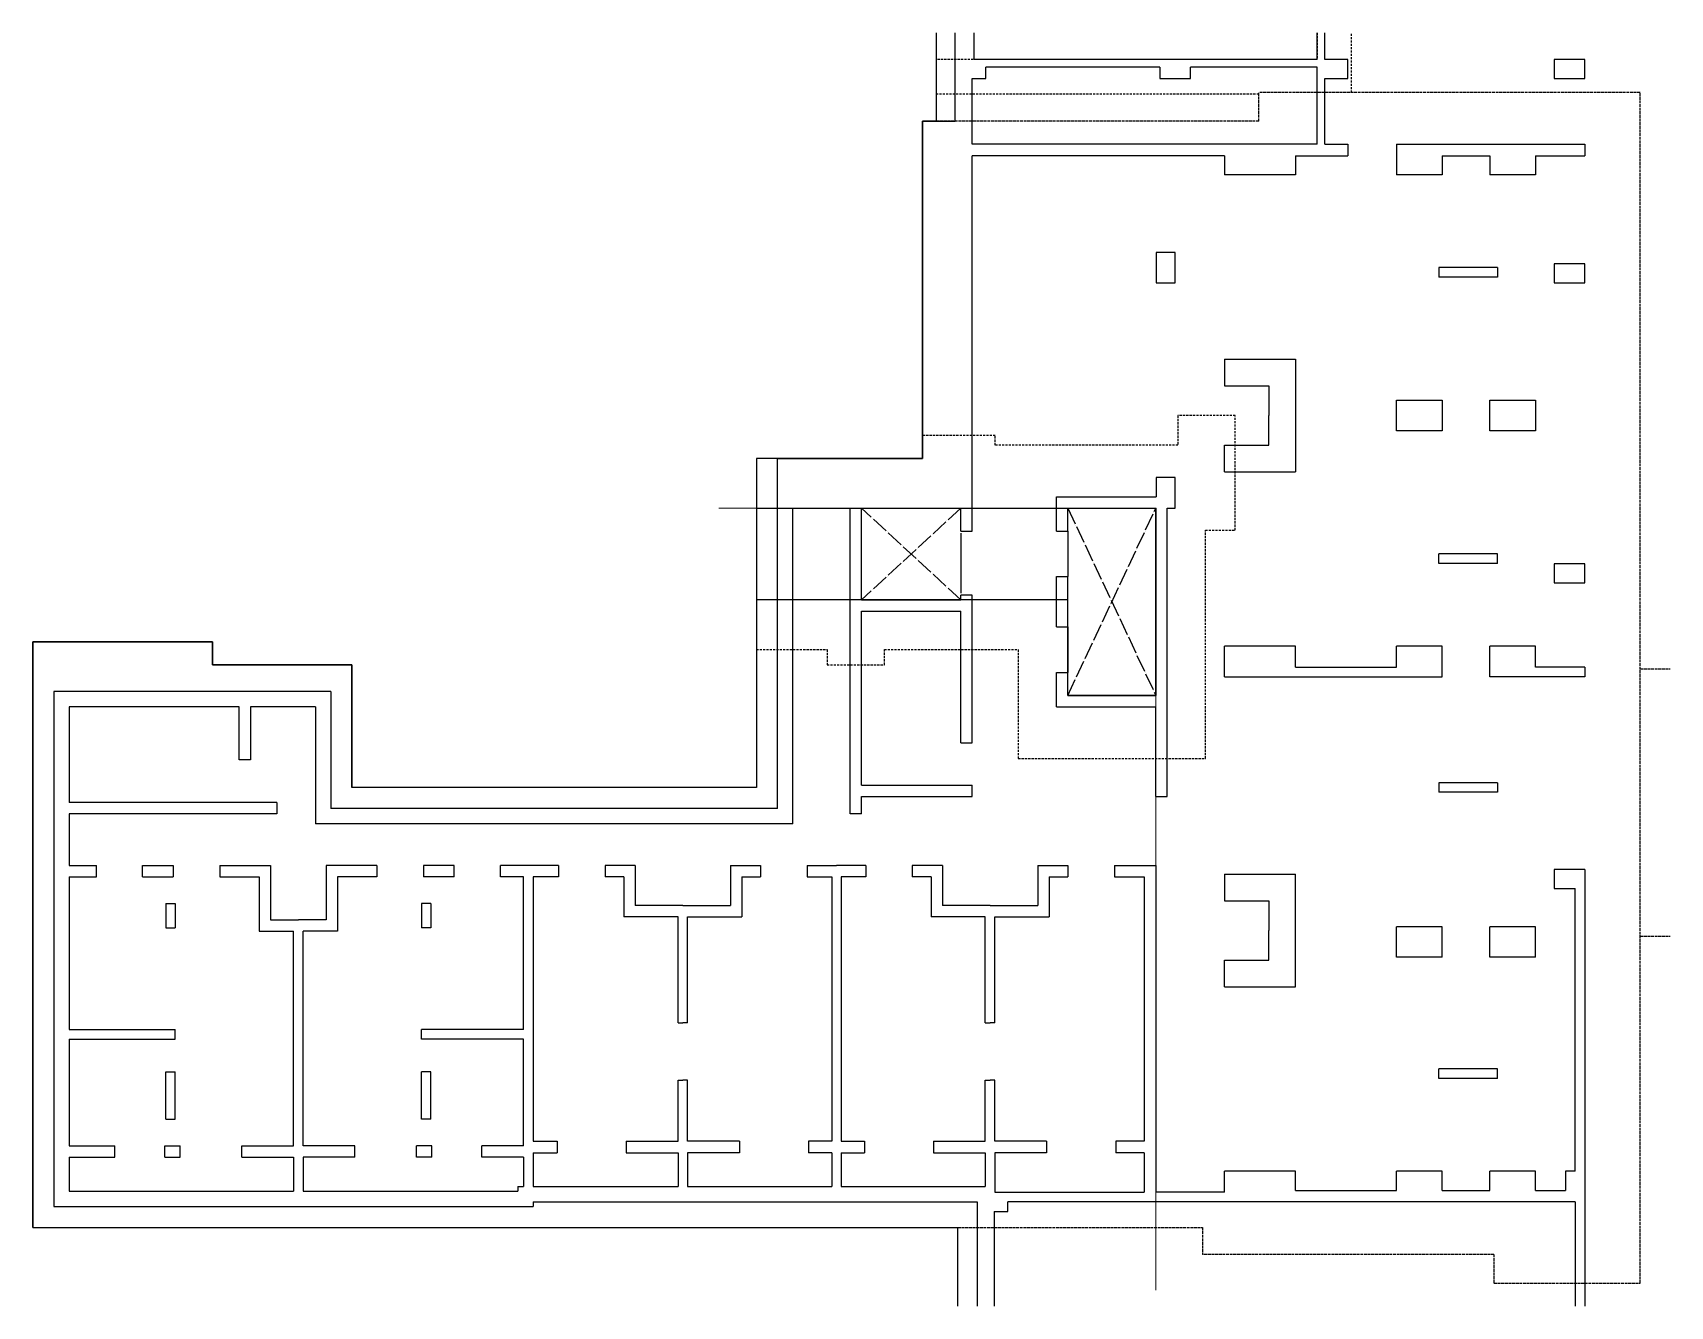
# Model space of a CAD drawing. Header units: millimetres. Extents: x 317501 to 814054, y -400799 to -14117.
# Drawn here: x 331804 to 374651, y -137133 to -103803 of the extents above; entities that cross this region are included whole.
import ezdxf

# ---------------------------------------------------------------- set-up
doc = ezdxf.new("R2010")
doc.units = ezdxf.units.MM
doc.header["$LTSCALE"] = 38
for name, pattern in [('HID', [2.5, 2, -0.5]), ('XS-기초$0$DDOT', [14, 12, -1, 0, -1]), ('XS-기초$0$HID', [2.3, 1.5, -0.8])]:
    doc.linetypes.add(name, pattern=pattern)
for name, color, linetype in [('00', 7, 'Continuous'), ('DIM', 7, 'Continuous'), ('XS-기초$0$EL7', 7, 'Continuous'), ('XS-기초$0$OPEN', 9, 'XS-기초$0$DDOT'), ('XS-기초$0$기초꺽임', 4, 'XS-기초$0$HID'), ('XS-기초$0$기초연단', 3, 'Continuous'), ('철근변경선', 1, 'HID')]:
    doc.layers.add(name, color=color, linetype=linetype)

# ---------------------------------------------------------------- blocks, each defined once
blk = doc.blocks.new('szdhdte')
at = {"layer": 'DIM', "color": 5}
for p, q in [((4650, 17985), (4650, 20302)), ((5150, 19605), (5150, 20302)), ((14125, 19605), (14125, 20302)), ((14325, 19605), (14325, 20302)), ((14125, 19605), (5150, 19605)), ((10010, 19405), (5450, 19405)), ((5450, 19105), (5450, 19405)), ((10010, 19405), (10010, 19105)), ((14125, 19405), (10810, 19405)), ((10810, 19105), (10810, 19405)), ((14125, 17385), (14125, 19405)), ((14925, 19605), (14325, 19605)), ((14925, 19105), (14925, 19605)), ((20325, 19605), (20325, 19105)), ((21125, 19605), (20325, 19605)), ((21125, 19105), (21125, 19605)), ((5100, 17385), (5100, 19105)), ((5100, 19105), (5450, 19105)), ((10010, 19105), (10810, 19105)), ((14325, 17385), (14325, 19105)), ((14325, 19105), (14925, 19105)), ((20325, 19105), (21125, 19105)), ((3800, 17985), (4650, 17985)), ((3800, 9160), (3800, 17985)), ((14125, 17385), (5100, 17385)), ((14325, 17385), (14925, 17385)), ((14925, 17385), (14925, 17085)), ((16195, 17385), (16195, 16585)), ((16195, 17385), (21125, 17385)), ((21125, 17385), (21125, 17085)), ((11700, 17085), (5100, 17085)), ((5100, 8260), (5100, 17085)), ((11700, 17085), (11700, 16585)), ((13560, 17085), (13560, 16585)), ((13560, 17085), (14925, 17085)), ((17395, 17085), (18640, 17085)), ((17395, 17085), (17395, 16585)), ((18640, 17085), (18640, 16585)), ((19840, 17085), (19840, 16585)), ((19840, 17085), (21125, 17085)), ((13560, 16585), (11700, 16585)), ((17395, 16585), (16195, 16585)), ((19840, 16585), (18640, 16585)), ((10410, 14555), (9910, 14555)), ((9910, 14555), (9910, 13755)), ((10410, 13755), (10410, 14555)), ((18840, 14155), (17305, 14155)), ((17305, 14155), (17305, 13905)), ((18840, 14155), (18840, 13905)), ((20325, 14255), (20325, 13755)), ((21125, 14255), (20325, 14255)), ((21125, 13755), (21125, 14255)), ((9910, 13755), (10410, 13755)), ((18840, 13905), (17305, 13905)), ((20325, 13755), (21125, 13755)), ((11700, 11760), (11700, 11060)), ((11700, 11760), (13560, 11760)), ((13560, 11760), (13560, 8810)), ((11700, 11060), (12860, 11060)), ((12860, 11060), (12860, 10285)), ((12860, 9510), (12860, 10285)), ((16195, 9885), (16195, 10685)), ((16195, 10685), (17395, 10685)), ((17395, 10685), (17395, 9885)), ((18640, 9885), (18640, 10685)), ((18640, 10685), (19840, 10685)), ((19840, 10685), (19840, 9885)), ((17395, 9885), (16195, 9885)), ((19840, 9885), (18640, 9885)), ((11700, 8810), (11700, 9510)), ((11700, 9510), (12860, 9510)), ((0, 9160), (3800, 9160)), ((0, 0), (0, 9160)), ((10410, 8660), (9910, 8660)), ((9910, 8660), (9910, 8160)), ((10410, 7860), (10410, 8660)), ((11700, 8810), (13560, 8810)), ((5100, 7255), (5100, 8260)), ((7300, 8160), (9910, 8160)), ((7300, 7260), (7300, 8160)), ((400, 7860), (1900, 7860)), ((400, -400), (400, 7860)), ((1900, -140), (1900, 7860)), ((2200, 5460), (2200, 7860)), ((2200, 7860), (4800, 7860)), ((4800, 7255), (4800, 7860)), ((7600, 7860), (9900, 7860)), ((7600, 7260), (7600, 7860)), ((9900, 2960), (9900, 7860)), ((10200, 310), (10200, 7860)), ((10200, 7860), (10410, 7860)), ((4800, 7255), (5100, 7255)), ((7300, 7260), (7600, 7260)), ((18840, 6665), (17305, 6665)), ((17305, 6415), (17305, 6665)), ((18840, 6415), (18840, 6665)), ((7300, 4750), (7300, 6070)), ((7300, 6070), (7600, 6070)), ((7600, 4750), (7600, 6070)), ((18840, 6415), (17305, 6415)), ((20325, 6405), (20325, 5905)), ((21125, 6405), (20325, 6405)), ((21125, 5905), (21125, 6405)), ((4800, 5460), (4800, 5585)), ((5100, 5585), (4800, 5585)), ((5100, 1720), (5100, 5585)), ((5100, 5160), (5100, 5585)), ((20325, 5905), (21125, 5905)), ((2200, 5460), (4800, 5460)), ((2200, 610), (2200, 5160)), ((2200, 5160), (4800, 5160)), ((4800, 1720), (4800, 5160)), ((7300, 4750), (7600, 4750)), ((13560, 4245), (11700, 4245)), ((11700, 3445), (11700, 4245)), ((13560, 3695), (13560, 4245)), ((16195, 3695), (16195, 4245)), ((17395, 4245), (16195, 4245)), ((17395, 3445), (17395, 4245)), ((18640, 3445), (18640, 4245)), ((19840, 4245), (18640, 4245)), ((19840, 3695), (19840, 4245)), ((7300, 2660), (7300, 3560)), ((7300, 3560), (7600, 3560)), ((7600, 2960), (7600, 3560)), ((11700, 3445), (17395, 3445)), ((13560, 3695), (16195, 3695)), ((21125, 3445), (18640, 3445)), ((21125, 3695), (19840, 3695)), ((21125, 3695), (21125, 3445)), ((-11685, 3060), (-18935, 3060)), ((-18935, 3060), (-18935, -10415)), ((-11685, 3060), (-11685, 0)), ((-14085, 2660), (-18535, 2660)), ((-18535, 2660), (-18535, 160)), ((-14085, 1270), (-14085, 2660)), ((-12085, 2660), (-13785, 2660)), ((-13785, 2660), (-13785, 1270)), ((-12085, 2660), (-12085, -400)), ((7300, 2660), (9900, 2660)), ((7600, 2960), (9900, 2960)), ((9900, 310), (9900, 2660)), ((4800, 1720), (5100, 1720)), ((-13785, 1270), (-14085, 1270)), ((2200, 610), (5100, 610)), ((5100, 310), (5100, 610)), ((18840, 675), (17305, 675)), ((17305, 675), (17305, 425)), ((18840, 675), (18840, 425)), ((-13095, 160), (-18535, 160)), ((-13095, 160), (-13095, -140)), ((0, 0), (-11685, 0)), ((2200, -140), (2200, 310)), ((2200, 310), (5100, 310)), ((9900, 310), (10200, 310)), ((18840, 425), (17305, 425)), ((-13095, -140), (-18535, -140)), ((-18535, -140), (-18535, -1490)), ((400, -400), (-12085, -400)), ((2200, -140), (1900, -140)), ((-18535, -1490), (-17820, -1490)), ((-17820, -1790), (-17820, -1490)), ((-16610, -1790), (-16610, -1490)), ((-16610, -1490), (-15810, -1490)), ((-15810, -1490), (-15810, -1790)), ((-14590, -1490), (-14590, -1790)), ((-14590, -1490), (-13260, -1490)), ((-13260, -1490), (-13260, -2910)), ((-10480, -1490), (-11810, -1490)), ((-11810, -1490), (-11810, -2910)), ((-10480, -1490), (-10480, -1790)), ((-9260, -1490), (-9260, -1790)), ((-8460, -1490), (-9260, -1490)), ((-8460, -1790), (-8460, -1490)), ((-7250, -1790), (-7250, -1490)), ((-6495, -1490), (-7250, -1490)), ((-5730, -1490), (-6495, -1490)), ((-5730, -1490), (-5730, -1790)), ((-3720, -1490), (-4510, -1490)), ((-4510, -1490), (-4510, -1790)), ((-3720, -1490), (-3720, -2540)), ((-1230, -1490), (-440, -1490)), ((-1230, -1490), (-1230, -2540)), ((-440, -1490), (-440, -1790)), ((780, -1490), (1545, -1490)), ((780, -1490), (780, -1790)), ((2310, -1490), (1545, -1490)), ((2310, -1490), (2310, -1790)), ((4320, -1490), (3530, -1490)), ((3530, -1490), (3530, -1790)), ((4320, -1490), (4320, -2540)), ((6810, -1490), (7600, -1490)), ((6810, -1490), (6810, -2540)), ((7600, -1490), (7600, -1790)), ((8820, -1490), (9600, -1490)), ((8820, -1490), (8820, -1790)), ((9600, -1490), (9900, -1490)), ((9900, -1490), (9900, -10045)), ((20325, -1595), (20325, -2095)), ((21125, -1595), (20325, -1595)), ((21125, -1595), (21125, -13028)), ((-18535, -1790), (-17820, -1790)), ((-18535, -1790), (-18535, -5785)), ((-16610, -1790), (-15810, -1790)), ((-14590, -1790), (-13560, -1790)), ((-13560, -1790), (-13560, -3210)), ((-10480, -1790), (-11510, -1790)), ((-11510, -1790), (-11510, -3210)), ((-8460, -1790), (-9260, -1790)), ((-6645, -1790), (-7250, -1790)), ((-6645, -5785), (-6645, -1790)), ((-6395, -1790), (-6395, -8710)), ((-5730, -1790), (-6395, -1790)), ((-4020, -1790), (-4510, -1790)), ((-4020, -1790), (-4020, -2840)), ((-930, -1790), (-440, -1790)), ((-930, -1790), (-930, -2840)), ((780, -1790), (1420, -1790)), ((1420, -1790), (1420, -8710)), ((1670, -1790), (1670, -8710)), ((2310, -1790), (1670, -1790)), ((4020, -1790), (3530, -1790)), ((4020, -1790), (4020, -2840)), ((7110, -1790), (7600, -1790)), ((7110, -1790), (7110, -2840)), ((8820, -1790), (9600, -1790)), ((9600, -1790), (9600, -8710)), ((11700, -1720), (11700, -2420)), ((11700, -1720), (13560, -1720)), ((13560, -4670), (13560, -1720)), ((20325, -2095), (20875, -2095)), ((20875, -9495), (20875, -2095)), ((-16005, -2490), (-16005, -3120)), ((-16005, -2490), (-15755, -2490)), ((-15755, -2490), (-15755, -3120)), ((-9315, -2490), (-9315, -3120)), ((-9065, -2490), (-9315, -2490)), ((-9065, -2490), (-9065, -3120)), ((-2475, -2540), (-3720, -2540)), ((-2475, -2540), (-1230, -2540)), ((5565, -2540), (4320, -2540)), ((5565, -2540), (6810, -2540)), ((11700, -2420), (12860, -2420)), ((12860, -2420), (12860, -3195)), ((-13260, -2910), (-12535, -2910)), ((-11810, -2910), (-12535, -2910)), ((-2600, -2840), (-4020, -2840)), ((-2600, -5610), (-2600, -2840)), ((-2350, -5610), (-2350, -2840)), ((-2350, -2840), (-930, -2840)), ((5440, -2840), (4020, -2840)), ((5440, -5610), (5440, -2840)), ((5690, -5610), (5690, -2840)), ((5690, -2840), (7110, -2840)), ((-16005, -3120), (-15755, -3120)), ((-13560, -3210), (-12660, -3210)), ((-12660, -8830), (-12660, -3210)), ((-12410, -8830), (-12410, -3210)), ((-11510, -3210), (-12410, -3210)), ((-9065, -3120), (-9315, -3120)), ((12860, -3970), (12860, -3195)), ((16195, -3895), (16195, -3095)), ((17395, -3095), (16195, -3095)), ((17395, -3895), (17395, -3095)), ((18640, -3895), (18640, -3095)), ((19840, -3095), (18640, -3095)), ((19840, -3895), (19840, -3095)), ((11700, -4670), (11700, -3970)), ((11700, -3970), (12860, -3970)), ((17395, -3895), (16195, -3895)), ((19840, -3895), (18640, -3895)), ((11700, -4670), (13560, -4670)), ((-18535, -5785), (-15755, -5785)), ((-15755, -6035), (-15755, -5785)), ((-6645, -5785), (-9315, -5785)), ((-9315, -6035), (-9315, -5785)), ((-2600, -5610), (-2475, -5610)), ((-2350, -5610), (-2475, -5610)), ((5440, -5610), (5565, -5610)), ((5690, -5610), (5565, -5610)), ((-18535, -6035), (-15755, -6035)), ((-18535, -6035), (-18535, -8830)), ((-6645, -6035), (-9315, -6035)), ((-6645, -8830), (-6645, -6035)), ((18840, -6815), (17305, -6815)), ((17305, -7065), (17305, -6815)), ((18840, -7065), (18840, -6815)), ((-16005, -8130), (-16005, -6895)), ((-16005, -6895), (-15755, -6895)), ((-15755, -8130), (-15755, -6895)), ((-9315, -8130), (-9315, -6895)), ((-9065, -6895), (-9315, -6895)), ((-9065, -8130), (-9065, -6895)), ((-2600, -8710), (-2600, -7110)), ((-2600, -7110), (-2475, -7110)), ((-2350, -7110), (-2475, -7110)), ((-2350, -8710), (-2350, -7110)), ((5440, -8710), (5440, -7110)), ((5440, -7110), (5565, -7110)), ((5690, -7110), (5565, -7110)), ((5690, -8710), (5690, -7110)), ((18840, -7065), (17305, -7065)), ((-16005, -8130), (-15755, -8130)), ((-9065, -8130), (-9315, -8130)), ((-18535, -8830), (-17335, -8830)), ((-17335, -9130), (-17335, -8830)), ((-16025, -8830), (-15625, -8830)), ((-16025, -9130), (-16025, -8830)), ((-15625, -9130), (-15625, -8830)), ((-14015, -8830), (-12660, -8830)), ((-14015, -9130), (-14015, -8830)), ((-11055, -8830), (-12410, -8830)), ((-11055, -9130), (-11055, -8830)), ((-9045, -8830), (-9445, -8830)), ((-9445, -9130), (-9445, -8830)), ((-9045, -9130), (-9045, -8830)), ((-7735, -9130), (-7735, -8830)), ((-6645, -8830), (-7735, -8830)), ((-6395, -8710), (-5765, -8710)), ((-5765, -8710), (-5765, -9010)), ((-3955, -8710), (-2600, -8710)), ((-3955, -8710), (-3955, -9010)), ((-995, -8710), (-2350, -8710)), ((-995, -8710), (-995, -9010)), ((1420, -8710), (815, -8710)), ((815, -8710), (815, -9010)), ((1670, -8710), (2275, -8710)), ((2275, -8710), (2275, -9010)), ((4085, -8710), (5440, -8710)), ((4085, -8710), (4085, -9010)), ((7045, -8710), (5690, -8710)), ((7045, -8710), (7045, -9010)), ((9600, -8710), (8855, -8710)), ((8855, -8710), (8855, -9010)), ((-18535, -9130), (-17335, -9130)), ((-18535, -9130), (-18535, -10015)), ((-16025, -9130), (-15625, -9130)), ((-14015, -9130), (-12660, -9130)), ((-12660, -9130), (-12660, -10015)), ((-11055, -9130), (-12410, -9130)), ((-12410, -9130), (-12410, -10015)), ((-9045, -9130), (-9445, -9130)), ((-6645, -9130), (-7735, -9130)), ((-6645, -9130), (-6645, -9895)), ((-6395, -9010), (-6395, -9895)), ((-6395, -9010), (-5765, -9010)), ((-3955, -9010), (-2600, -9010)), ((-2600, -9010), (-2600, -9895)), ((-995, -9010), (-2350, -9010)), ((-2350, -9010), (-2350, -9895)), ((1420, -9010), (815, -9010)), ((1420, -9010), (1420, -9895)), ((1670, -9010), (1670, -9895)), ((1670, -9010), (2275, -9010)), ((4085, -9010), (5440, -9010)), ((5440, -9010), (5440, -9895)), ((7045, -9010), (5690, -9010)), ((5690, -9010), (5690, -10045)), ((9600, -9010), (8855, -9010)), ((9600, -9010), (9600, -10045)), ((13560, -9495), (11700, -9495)), ((11700, -10045), (11700, -9495)), ((13560, -9995), (13560, -9495)), ((16195, -9995), (16195, -9495)), ((17395, -9495), (16195, -9495)), ((17395, -9995), (17395, -9495)), ((19840, -9495), (18640, -9495)), ((18640, -9995), (18640, -9495)), ((19840, -9995), (19840, -9495)), ((20625, -9495), (20625, -9995)), ((20875, -9495), (20625, -9495)), ((-18535, -10015), (-12660, -10015)), ((-12410, -10015), (-6795, -10015)), ((-6795, -9895), (-6795, -10015)), ((-6795, -9895), (-6645, -9895)), ((-6395, -9895), (-2600, -9895)), ((-2350, -9895), (1420, -9895)), ((1670, -9895), (5440, -9895)), ((5690, -10045), (9600, -10045)), ((11700, -10045), (9900, -10045)), ((13560, -9995), (16195, -9995)), ((17395, -9995), (18640, -9995)), ((19840, -9995), (20625, -9995)), ((-18935, -10415), (-6395, -10415)), ((-6395, -10295), (-6395, -10415)), ((-6395, -10295), (5225, -10295)), ((5225, -10295), (5225, -13028)), ((5675, -10545), (5675, -13028)), ((5675, -10545), (6025, -10545)), ((20875, -10295), (6025, -10295)), ((6025, -10545), (6025, -10295)), ((20875, -10295), (20875, -13028))]:
    blk.add_line(p, q, dxfattribs=at)
at = {"layer": 'XS-기초$0$EL7'}
for p, q in [((4800, 7205), (4800, 5635)), ((7600, 7260), (7600, 6070)), ((7600, 4750), (7600, 3560))]:
    blk.add_line(p, q, dxfattribs=at)
at = {"layer": 'XS-기초$0$OPEN'}
for p, q in [((4800, 7860), (2200, 5460)), ((4800, 5460), (2200, 7860)), ((7600, 2960), (9900, 7860)), ((7600, 7860), (9900, 2960))]:
    blk.add_line(p, q, dxfattribs=at)
at = {"layer": 'XS-기초$0$기초꺽임', "color": 6}
for points in [[(14125, 20302), (14125, 19605), (4150, 19605), (4150, 18705), (12600, 18705)], [(15025, 18735), (15025, 20302)]]:
    blk.add_lwpolyline(points, dxfattribs=at)
at = {"layer": 'XS-기초$0$기초꺽임', "color": 8}
blk.add_lwpolyline([(3800, 9160), (-550, 9160), (-550, 7860), (9900, 7860), (9900, 2960), (7600, 2960), (7600, 5460), (-550, 5460), (-550, 4160), (1300, 4160), (1300, 3760), (2800, 3760), (2800, 4160), (6300, 4160), (6300, 1310), (11200, 1310), (11200, 7285), (11980, 7285), (11980, 10285), (10480, 10285), (10480, 9510), (5700, 9510), (5700, 9760), (3800, 9760)], close=True, dxfattribs=at)
at = {"layer": 'XS-기초$0$기초연단'}
for p, q in [((4150, 20302), (4150, 17985)), ((4150, 17985), (3800, 17985)), ((3800, 17985), (3800, 9160)), ((-550, 9160), (-550, 550)), ((3800, 9160), (-550, 9160)), ((-19485, -10965), (-19485, 4360)), ((-19485, 4360), (-14785, 4360)), ((-14785, 4360), (-14785, 3760)), ((-14785, 3760), (-11135, 3760)), ((-11135, 3760), (-11135, 550)), ((-550, 550), (-11135, 550)), ((-19485, -10965), (4725, -10965)), ((4725, -13028), (4725, -10965))]:
    blk.add_line(p, q, dxfattribs=at)
at = {"layer": 'XS-기초$0$기초연단', "color": 4, "linetype": 'HID'}
for p, q in [((22575, 18735), (12600, 18735)), ((12600, 17985), (12600, 18735)), ((22575, -12420), (22575, 18735)), ((12600, 17985), (4150, 17985)), ((4725, -10965), (11120, -10965)), ((11120, -10965), (11120, -11670)), ((18750, -11670), (11120, -11670)), ((18750, -11670), (18750, -12420)), ((18750, -12420), (22575, -12420))]:
    blk.add_line(p, q, dxfattribs=at)
at = {"layer": 'XS-기초$0$기초연단'}
blk.add_lwpolyline([(4150, 20302), (4150, 17985), (3800, 17985), (3800, 9160), (-550, 9160), (-550, 7860), (9900, 7860), (9900, 2960), (7600, 2960), (7600, 5460), (-550, 5460), (-550, 550), (-11135, 550), (-11135, 3760), (-14785, 3760), (-14785, 4360), (-19485, 4360), (-19485, -10965), (4725, -10965)], dxfattribs=at)
at = {"layer": 'XS-기초$0$기초연단', "color": 4, "linetype": 'HID'}
for points in [[(22575, 3655), (23362, 3655)], [(22575, -3345), (23362, -3345)]]:
    blk.add_lwpolyline(points, dxfattribs=at)
at = {"layer": '철근변경선', "ltscale": 2, "const_width": 30}
blk.add_lwpolyline([(9900, -12612), (9900, 7860), (-1534, 7860)], dxfattribs=at)

msp = doc.modelspace()

# ---------------------------------------------------------------- block references
at = {"layer": '00'}
msp.add_blockref('szdhdte', (351289.1, -124105.5), dxfattribs=at)

doc.saveas('drawing.dxf')
